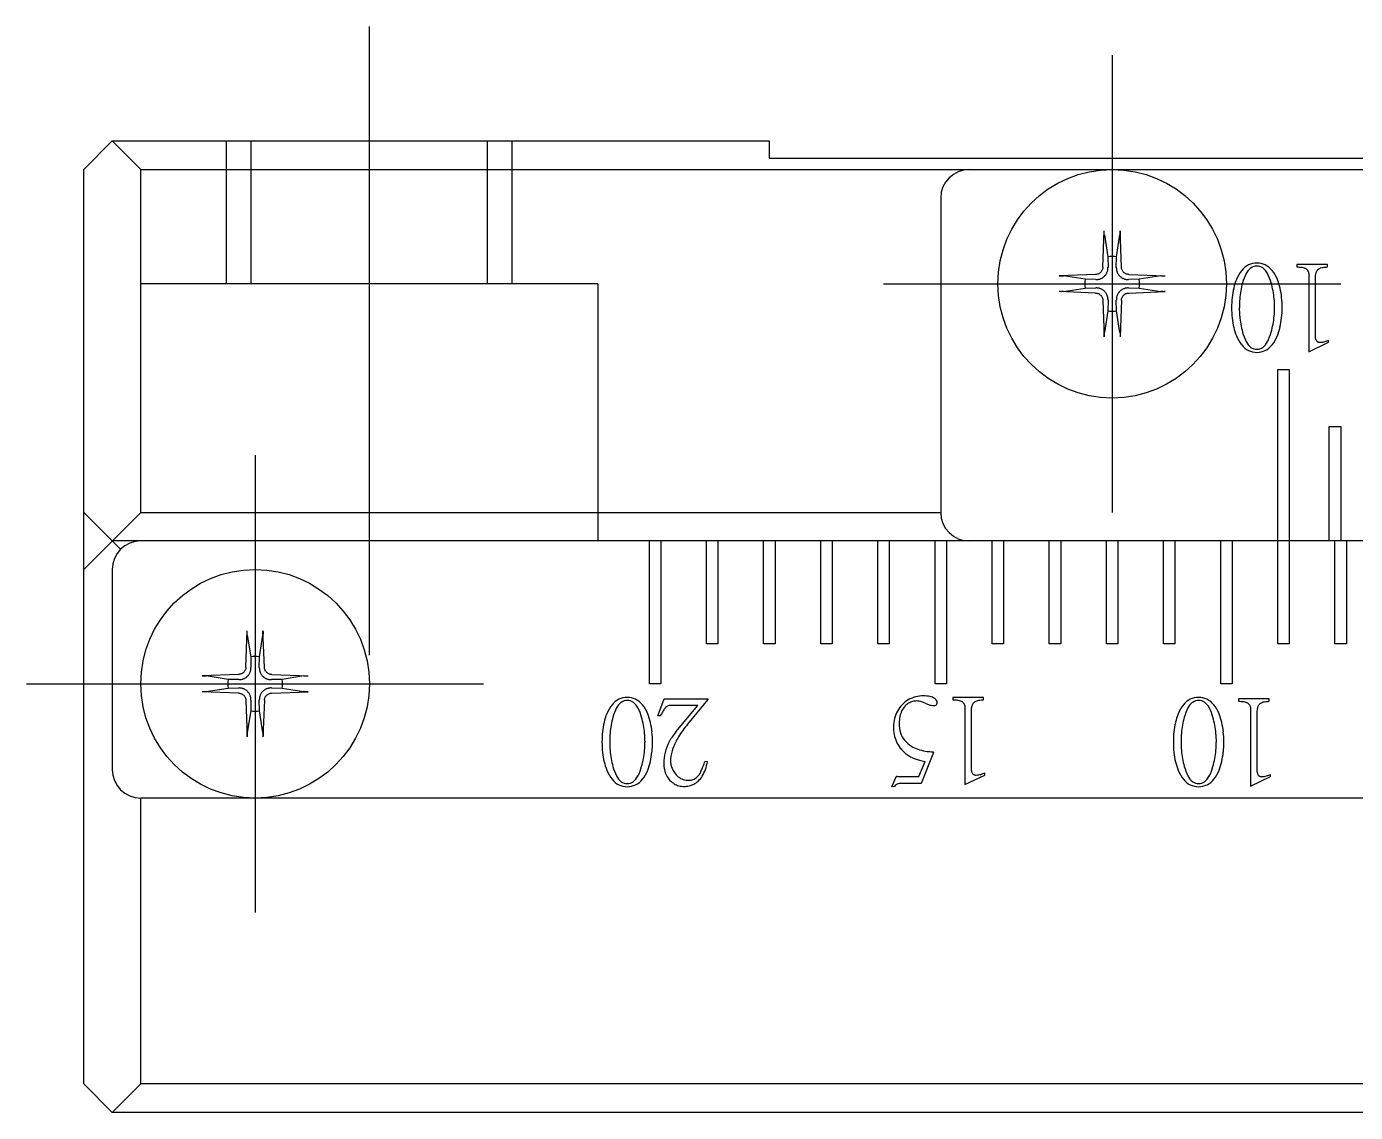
# Model space of a CAD drawing. Extents: x 1 to 275, y 0 to 187.
# Drawn here: x 44.84 to 68.09, y 167.84 to 186.84 of the extents above; entities that cross this region are included whole.
import ezdxf

# ---------------------------------------------------------------- set-up
doc = ezdxf.new("R2010")
doc.units = 0
doc.linetypes.add('CENTER', pattern=[50.8, 31.75, -6.35, 6.35, -6.35])
doc.linetypes.add('DASHED', pattern=[19.05, 12.7, -6.35])
doc.layers.get('0').update_dxf_attribs({"linetype": 'CONTINUOUS'})
doc.layers.add('CENTER', color=1, linetype='CENTER')

msp = doc.modelspace()

# ---------------------------------------------------------------- linework, layer by layer
at = {"color": 7, "linetype": 'CONTINUOUS'}
for p, q in [((45.835, 184.341), (46.335, 184.841)), ((46.335, 184.841), (57.835, 184.841)), ((46.835, 184.341), (46.335, 184.841)), ((57.835, 184.841), (57.835, 184.541)), ((57.835, 184.541), (93.835, 184.541)), ((45.835, 168.341), (45.835, 184.341)), ((46.835, 178.341), (46.835, 184.341)), ((46.835, 184.341), (104.835, 184.341)), ((60.835, 183.841), (60.835, 178.341)), ((63.673, 182.63), (63.697, 183.267)), ((63.697, 183.257), (63.697, 183.267)), ((63.697, 183.246), (63.697, 183.257)), ((63.697, 183.236), (63.697, 183.246)), ((63.697, 183.23), (63.697, 183.236)), ((63.697, 183.226), (63.697, 183.23)), ((63.697, 183.216), (63.697, 183.226)), ((63.697, 183.212), (63.697, 183.216)), ((63.697, 183.208), (63.697, 183.212)), ((63.698, 183.204), (63.697, 183.208)), ((63.698, 183.201), (63.698, 183.204)), ((63.698, 183.198), (63.698, 183.201)), ((63.699, 183.195), (63.698, 183.198)), ((63.699, 183.195), (63.758, 182.814)), ((63.913, 182.814), (63.972, 183.195)), ((63.973, 183.198), (63.972, 183.195)), ((63.973, 183.267), (63.974, 183.257)), ((63.998, 182.63), (63.973, 183.267)), ((63.974, 183.208), (63.973, 183.204)), ((63.973, 183.204), (63.973, 183.201)), ((63.973, 183.201), (63.973, 183.198)), ((63.974, 183.257), (63.974, 183.246)), ((63.974, 183.246), (63.974, 183.236)), ((63.974, 183.236), (63.974, 183.23)), ((63.974, 183.23), (63.974, 183.226)), ((63.974, 183.226), (63.974, 183.216)), ((63.974, 183.216), (63.974, 183.212)), ((63.974, 183.212), (63.974, 183.208)), ((63.758, 182.814), (63.763, 182.628)), ((63.908, 182.628), (63.913, 182.814)), ((63.657, 182.571), (63.65, 182.561)), ((63.662, 182.583), (63.657, 182.571)), ((63.667, 182.594), (63.662, 182.583)), ((63.67, 182.606), (63.667, 182.594)), ((63.672, 182.618), (63.67, 182.606)), ((63.673, 182.63), (63.672, 182.618)), ((63.999, 182.618), (63.998, 182.63)), ((64.001, 182.606), (63.999, 182.618)), ((64.004, 182.594), (64.001, 182.606)), ((64.009, 182.582), (64.004, 182.594)), ((64.014, 182.571), (64.009, 182.582)), ((64.021, 182.561), (64.014, 182.571)), ((67.603, 182.676), (67.067, 182.676)), ((67.067, 182.676), (67.067, 182.635)), ((67.067, 182.635), (67.09, 182.635)), ((67.09, 182.635), (67.112, 182.634)), ((67.112, 182.634), (67.134, 182.632)), ((67.134, 182.632), (67.155, 182.629)), ((67.155, 182.629), (67.175, 182.625)), ((67.175, 182.625), (67.194, 182.619)), ((67.194, 182.619), (67.204, 182.616)), ((67.204, 182.616), (67.213, 182.612)), ((67.213, 182.612), (67.222, 182.608)), ((67.222, 182.608), (67.23, 182.603)), ((67.23, 182.603), (67.237, 182.597)), ((67.237, 182.597), (67.243, 182.591)), ((67.243, 182.591), (67.249, 182.585)), ((67.249, 182.585), (67.254, 182.578)), ((67.254, 182.578), (67.258, 182.571)), ((67.258, 182.571), (67.262, 182.563)), ((67.418, 182.561), (67.424, 182.571)), ((67.424, 182.571), (67.43, 182.58)), ((67.43, 182.58), (67.437, 182.588)), ((67.437, 182.588), (67.445, 182.596)), ((67.445, 182.596), (67.454, 182.603)), ((67.454, 182.603), (67.461, 182.607)), ((67.461, 182.607), (67.468, 182.611)), ((67.468, 182.611), (67.484, 182.617)), ((67.484, 182.617), (67.502, 182.623)), ((67.502, 182.623), (67.522, 182.627)), ((67.522, 182.627), (67.542, 182.63)), ((67.542, 182.63), (67.562, 182.633)), ((67.562, 182.633), (67.583, 182.634)), ((67.583, 182.634), (67.603, 182.635)), ((67.603, 182.635), (67.603, 182.676)), ((63.546, 182.504), (62.909, 182.479)), ((62.909, 182.479), (62.92, 182.48)), ((62.92, 182.48), (62.93, 182.48)), ((62.93, 182.48), (62.941, 182.48)), ((62.941, 182.48), (62.946, 182.48)), ((62.946, 182.48), (62.951, 182.48)), ((62.951, 182.48), (62.96, 182.48)), ((62.96, 182.48), (62.965, 182.48)), ((62.965, 182.48), (62.969, 182.479)), ((62.969, 182.479), (62.972, 182.479)), ((62.972, 182.479), (62.976, 182.479)), ((62.976, 182.479), (62.979, 182.478)), ((62.979, 182.478), (62.981, 182.478)), ((63.363, 182.419), (62.981, 182.478)), ((63.548, 182.414), (63.363, 182.419)), ((63.558, 182.505), (63.546, 182.504)), ((63.57, 182.507), (63.558, 182.505)), ((63.583, 182.51), (63.57, 182.507)), ((63.594, 182.515), (63.583, 182.51)), ((63.606, 182.52), (63.594, 182.515)), ((63.616, 182.527), (63.606, 182.52)), ((63.626, 182.534), (63.616, 182.527)), ((63.635, 182.542), (63.626, 182.534)), ((63.643, 182.551), (63.635, 182.542)), ((63.65, 182.561), (63.643, 182.551)), ((64.028, 182.551), (64.021, 182.561)), ((64.036, 182.542), (64.028, 182.551)), ((64.045, 182.534), (64.036, 182.542)), ((64.055, 182.526), (64.045, 182.534)), ((64.066, 182.52), (64.055, 182.526)), ((64.077, 182.514), (64.066, 182.52)), ((64.089, 182.51), (64.077, 182.514)), ((64.101, 182.507), (64.089, 182.51)), ((64.113, 182.505), (64.101, 182.507)), ((64.125, 182.504), (64.113, 182.505)), ((64.308, 182.419), (64.123, 182.414)), ((64.125, 182.504), (64.761, 182.479)), ((64.689, 182.478), (64.308, 182.419)), ((64.689, 182.478), (64.692, 182.478)), ((64.692, 182.478), (64.695, 182.479)), ((64.695, 182.479), (64.698, 182.479)), ((64.698, 182.479), (64.702, 182.479)), ((64.702, 182.479), (64.706, 182.48)), ((64.706, 182.48), (64.71, 182.48)), ((64.71, 182.48), (64.72, 182.48)), ((64.72, 182.48), (64.725, 182.48)), ((64.725, 182.48), (64.73, 182.48)), ((64.73, 182.48), (64.74, 182.48)), ((64.74, 182.48), (64.751, 182.48)), ((64.751, 182.48), (64.761, 182.479)), ((67.262, 182.563), (67.266, 182.555)), ((67.266, 182.555), (67.269, 182.547)), ((67.269, 182.547), (67.274, 182.53)), ((67.274, 182.53), (67.277, 182.513)), ((67.277, 182.513), (67.279, 182.496)), ((67.279, 182.496), (67.279, 182.478)), ((67.279, 182.478), (67.279, 181.151)), ((67.393, 182.439), (67.394, 182.462)), ((67.393, 181.429), (67.393, 182.439)), ((67.394, 182.462), (67.396, 182.485)), ((67.396, 182.485), (67.399, 182.508)), ((67.399, 182.508), (67.402, 182.519)), ((67.402, 182.519), (67.405, 182.53)), ((67.405, 182.53), (67.408, 182.54)), ((67.408, 182.54), (67.413, 182.551)), ((67.413, 182.551), (67.418, 182.561)), ((62.92, 182.203), (62.909, 182.203)), ((63.546, 182.179), (62.909, 182.203)), ((62.93, 182.203), (62.92, 182.203)), ((62.941, 182.202), (62.93, 182.203)), ((62.946, 182.202), (62.941, 182.202)), ((62.951, 182.203), (62.946, 182.202)), ((62.96, 182.203), (62.951, 182.203)), ((62.965, 182.203), (62.96, 182.203)), ((62.969, 182.203), (62.965, 182.203)), ((62.972, 182.203), (62.969, 182.203)), ((62.976, 182.204), (62.972, 182.203)), ((62.979, 182.204), (62.976, 182.204)), ((62.981, 182.204), (62.979, 182.204)), ((62.981, 182.204), (63.363, 182.264)), ((63.363, 182.264), (63.548, 182.268)), ((63.546, 182.179), (63.558, 182.178)), ((63.558, 182.178), (63.57, 182.176)), ((63.57, 182.176), (63.582, 182.172)), ((63.582, 182.172), (63.594, 182.168)), ((63.594, 182.168), (63.605, 182.163)), ((63.605, 182.163), (63.616, 182.156)), ((63.616, 182.156), (63.626, 182.149)), ((63.626, 182.149), (63.635, 182.14)), ((63.635, 182.14), (63.643, 182.132)), ((63.643, 182.132), (63.65, 182.122)), ((63.65, 182.122), (63.657, 182.111)), ((63.657, 182.111), (63.662, 182.1)), ((64.009, 182.1), (64.014, 182.111)), ((64.014, 182.111), (64.021, 182.122)), ((64.021, 182.122), (64.028, 182.132)), ((64.028, 182.132), (64.036, 182.141)), ((64.036, 182.141), (64.045, 182.149)), ((64.045, 182.149), (64.055, 182.156)), ((64.055, 182.156), (64.065, 182.162)), ((64.065, 182.162), (64.077, 182.168)), ((64.077, 182.168), (64.088, 182.172)), ((64.088, 182.172), (64.1, 182.176)), ((64.1, 182.176), (64.113, 182.178)), ((64.113, 182.178), (64.125, 182.179)), ((64.123, 182.268), (64.308, 182.264)), ((64.125, 182.179), (64.761, 182.203)), ((64.308, 182.264), (64.689, 182.204)), ((64.692, 182.204), (64.689, 182.204)), ((64.695, 182.204), (64.692, 182.204)), ((64.698, 182.203), (64.695, 182.204)), ((64.702, 182.203), (64.698, 182.203)), ((64.706, 182.203), (64.702, 182.203)), ((64.71, 182.203), (64.706, 182.203)), ((64.72, 182.203), (64.71, 182.203)), ((64.725, 182.202), (64.72, 182.203)), ((64.73, 182.202), (64.725, 182.202)), ((64.74, 182.203), (64.73, 182.202)), ((64.751, 182.203), (64.74, 182.203)), ((64.761, 182.203), (64.751, 182.203)), ((63.662, 182.1), (63.667, 182.088)), ((63.667, 182.088), (63.67, 182.076)), ((63.67, 182.076), (63.672, 182.064)), ((63.672, 182.064), (63.673, 182.052)), ((63.673, 182.052), (63.697, 181.415)), ((63.763, 182.054), (63.758, 181.869)), ((63.913, 181.869), (63.908, 182.054)), ((63.998, 182.052), (63.973, 181.415)), ((63.998, 182.052), (63.999, 182.064)), ((63.999, 182.064), (64.001, 182.076)), ((64.001, 182.076), (64.004, 182.088)), ((64.004, 182.088), (64.009, 182.1)), ((63.758, 181.869), (63.699, 181.487)), ((63.972, 181.487), (63.913, 181.869)), ((63.697, 181.475), (63.698, 181.478)), ((63.697, 181.471), (63.697, 181.475)), ((63.697, 181.466), (63.697, 181.471)), ((63.697, 181.457), (63.697, 181.466)), ((63.697, 181.452), (63.697, 181.457)), ((63.697, 181.447), (63.697, 181.452)), ((63.697, 181.436), (63.697, 181.447)), ((63.697, 181.426), (63.697, 181.436)), ((63.697, 181.415), (63.697, 181.426)), ((63.698, 181.485), (63.699, 181.487)), ((63.698, 181.482), (63.698, 181.485)), ((63.698, 181.478), (63.698, 181.482)), ((63.972, 181.487), (63.973, 181.485)), ((63.973, 181.485), (63.973, 181.482)), ((63.973, 181.482), (63.973, 181.478)), ((63.973, 181.478), (63.974, 181.475)), ((63.974, 181.426), (63.973, 181.415)), ((63.974, 181.475), (63.974, 181.471)), ((63.974, 181.471), (63.974, 181.466)), ((63.974, 181.466), (63.974, 181.457)), ((63.974, 181.457), (63.974, 181.452)), ((63.974, 181.452), (63.974, 181.447)), ((63.974, 181.447), (63.974, 181.436)), ((63.974, 181.436), (63.974, 181.426)), ((67.393, 181.418), (67.393, 181.429)), ((67.394, 181.408), (67.393, 181.418)), ((67.395, 181.398), (67.394, 181.408)), ((67.279, 181.151), (67.623, 181.317)), ((67.396, 181.387), (67.395, 181.398)), ((67.399, 181.377), (67.396, 181.387)), ((67.401, 181.367), (67.399, 181.377)), ((67.405, 181.358), (67.401, 181.367)), ((67.409, 181.349), (67.405, 181.358)), ((67.415, 181.34), (67.409, 181.349)), ((67.418, 181.336), (67.415, 181.34)), ((67.422, 181.333), (67.418, 181.336)), ((67.425, 181.329), (67.422, 181.333)), ((67.429, 181.326), (67.425, 181.329)), ((67.433, 181.323), (67.429, 181.326)), ((67.438, 181.321), (67.433, 181.323)), ((67.442, 181.319), (67.438, 181.321)), ((67.447, 181.317), (67.442, 181.319)), ((67.452, 181.316), (67.447, 181.317)), ((67.457, 181.314), (67.452, 181.316)), ((67.467, 181.313), (67.457, 181.314)), ((67.477, 181.312), (67.467, 181.313)), ((67.496, 181.313), (67.477, 181.312)), ((67.515, 181.316), (67.496, 181.313)), ((67.534, 181.32), (67.515, 181.316)), ((67.552, 181.325), (67.534, 181.32)), ((67.588, 181.336), (67.552, 181.325)), ((67.623, 181.349), (67.588, 181.336)), ((67.623, 181.317), (67.623, 181.349)), ((66.735, 180.841), (66.935, 180.841)), ((66.735, 176.041), (66.735, 180.841)), ((66.935, 180.841), (66.935, 176.041)), ((67.635, 177.841), (67.635, 179.841)), ((67.635, 179.841), (67.835, 179.841)), ((67.835, 179.841), (67.835, 177.841)), ((46.482, 177.695), (45.835, 178.341)), ((45.835, 177.341), (46.835, 178.341)), ((46.835, 178.341), (60.835, 178.341)), ((105.335, 177.841), (46.335, 177.841)), ((104.835, 177.841), (46.835, 177.841)), ((55.735, 175.341), (55.735, 177.841)), ((55.935, 177.841), (55.935, 175.341)), ((56.735, 176.041), (56.735, 177.841)), ((56.935, 177.841), (56.935, 176.041)), ((57.735, 176.041), (57.735, 177.841)), ((57.935, 177.841), (57.935, 176.041)), ((58.735, 176.041), (58.735, 177.841)), ((58.935, 177.841), (58.935, 176.041)), ((59.735, 176.041), (59.735, 177.841)), ((59.935, 177.841), (59.935, 176.041)), ((60.735, 175.341), (60.735, 177.841)), ((60.935, 177.841), (60.935, 175.341)), ((61.735, 176.041), (61.735, 177.841)), ((61.935, 177.841), (61.935, 176.041)), ((62.735, 176.041), (62.735, 177.841)), ((62.935, 177.841), (62.935, 176.041)), ((63.735, 176.041), (63.735, 177.841)), ((63.935, 177.841), (63.935, 176.041)), ((64.735, 176.041), (64.735, 177.841)), ((64.935, 177.841), (64.935, 176.041)), ((65.735, 175.341), (65.735, 177.841)), ((65.935, 177.841), (65.935, 175.341)), ((67.735, 176.041), (67.735, 177.841)), ((67.935, 177.841), (67.935, 176.041)), ((46.335, 177.341), (46.335, 173.841)), ((48.673, 175.63), (48.697, 176.267)), ((48.697, 176.257), (48.697, 176.267)), ((48.697, 176.246), (48.697, 176.257)), ((48.697, 176.236), (48.697, 176.246)), ((48.697, 176.23), (48.697, 176.236)), ((48.697, 176.226), (48.697, 176.23)), ((48.697, 176.216), (48.697, 176.226)), ((48.697, 176.212), (48.697, 176.216)), ((48.697, 176.208), (48.697, 176.212)), ((48.698, 176.204), (48.697, 176.208)), ((48.698, 176.201), (48.698, 176.204)), ((48.698, 176.198), (48.698, 176.201)), ((48.699, 176.195), (48.698, 176.198)), ((48.699, 176.195), (48.758, 175.814)), ((48.913, 175.814), (48.972, 176.195)), ((48.973, 176.198), (48.972, 176.195)), ((48.973, 176.267), (48.974, 176.257)), ((48.998, 175.63), (48.973, 176.267)), ((48.974, 176.208), (48.973, 176.204)), ((48.973, 176.204), (48.973, 176.201)), ((48.973, 176.201), (48.973, 176.198)), ((48.974, 176.257), (48.974, 176.246)), ((48.974, 176.246), (48.974, 176.236)), ((48.974, 176.236), (48.974, 176.23)), ((48.974, 176.23), (48.974, 176.226)), ((48.974, 176.226), (48.974, 176.216)), ((48.974, 176.216), (48.974, 176.212)), ((48.974, 176.212), (48.974, 176.208)), ((56.935, 176.041), (56.735, 176.041)), ((57.935, 176.041), (57.735, 176.041)), ((58.935, 176.041), (58.735, 176.041)), ((59.935, 176.041), (59.735, 176.041)), ((61.935, 176.041), (61.735, 176.041)), ((62.935, 176.041), (62.735, 176.041)), ((63.935, 176.041), (63.735, 176.041)), ((64.935, 176.041), (64.735, 176.041)), ((66.935, 176.041), (66.735, 176.041)), ((67.935, 176.041), (67.735, 176.041)), ((48.667, 175.594), (48.662, 175.583)), ((48.67, 175.606), (48.667, 175.594)), ((48.672, 175.618), (48.67, 175.606)), ((48.673, 175.63), (48.672, 175.618)), ((48.758, 175.814), (48.763, 175.628)), ((48.908, 175.628), (48.913, 175.814)), ((48.999, 175.618), (48.998, 175.63)), ((49.001, 175.606), (48.999, 175.618)), ((49.004, 175.594), (49.001, 175.606)), ((49.009, 175.582), (49.004, 175.594)), ((48.546, 175.504), (47.909, 175.479)), ((47.909, 175.479), (47.92, 175.48)), ((47.92, 175.48), (47.93, 175.48)), ((47.93, 175.48), (47.941, 175.48)), ((47.941, 175.48), (47.946, 175.48)), ((47.946, 175.48), (47.951, 175.48)), ((47.951, 175.48), (47.96, 175.48)), ((47.96, 175.48), (47.965, 175.48)), ((47.965, 175.48), (47.969, 175.479)), ((47.969, 175.479), (47.972, 175.479)), ((47.972, 175.479), (47.976, 175.479)), ((47.976, 175.479), (47.979, 175.478)), ((47.979, 175.478), (47.981, 175.478)), ((48.363, 175.419), (47.981, 175.478)), ((48.548, 175.414), (48.363, 175.419)), ((48.558, 175.505), (48.546, 175.504)), ((48.57, 175.507), (48.558, 175.505)), ((48.583, 175.51), (48.57, 175.507)), ((48.594, 175.515), (48.583, 175.51)), ((48.606, 175.52), (48.594, 175.515)), ((48.616, 175.527), (48.606, 175.52)), ((48.626, 175.534), (48.616, 175.527)), ((48.635, 175.542), (48.626, 175.534)), ((48.643, 175.551), (48.635, 175.542)), ((48.65, 175.561), (48.643, 175.551)), ((48.657, 175.571), (48.65, 175.561)), ((48.662, 175.583), (48.657, 175.571)), ((49.014, 175.571), (49.009, 175.582)), ((49.021, 175.561), (49.014, 175.571)), ((49.028, 175.551), (49.021, 175.561)), ((49.036, 175.542), (49.028, 175.551)), ((49.045, 175.534), (49.036, 175.542)), ((49.055, 175.526), (49.045, 175.534)), ((49.066, 175.52), (49.055, 175.526)), ((49.077, 175.514), (49.066, 175.52)), ((49.089, 175.51), (49.077, 175.514)), ((49.101, 175.507), (49.089, 175.51)), ((49.113, 175.505), (49.101, 175.507)), ((49.125, 175.504), (49.113, 175.505)), ((49.308, 175.419), (49.123, 175.414)), ((49.125, 175.504), (49.761, 175.479)), ((49.689, 175.478), (49.308, 175.419)), ((49.689, 175.478), (49.692, 175.478)), ((49.692, 175.478), (49.695, 175.479)), ((49.695, 175.479), (49.698, 175.479)), ((49.698, 175.479), (49.702, 175.479)), ((49.702, 175.479), (49.706, 175.48)), ((49.706, 175.48), (49.71, 175.48)), ((49.71, 175.48), (49.72, 175.48)), ((49.72, 175.48), (49.725, 175.48)), ((49.725, 175.48), (49.73, 175.48)), ((49.73, 175.48), (49.74, 175.48)), ((49.74, 175.48), (49.751, 175.48)), ((49.751, 175.48), (49.761, 175.479)), ((47.92, 175.203), (47.909, 175.203)), ((48.546, 175.179), (47.909, 175.203)), ((47.93, 175.203), (47.92, 175.203)), ((47.941, 175.202), (47.93, 175.203)), ((47.946, 175.202), (47.941, 175.202)), ((47.951, 175.203), (47.946, 175.202)), ((47.96, 175.203), (47.951, 175.203)), ((47.965, 175.203), (47.96, 175.203)), ((47.969, 175.203), (47.965, 175.203)), ((47.972, 175.203), (47.969, 175.203)), ((47.976, 175.204), (47.972, 175.203)), ((47.979, 175.204), (47.976, 175.204)), ((47.981, 175.204), (47.979, 175.204)), ((47.981, 175.204), (48.363, 175.264)), ((48.363, 175.264), (48.548, 175.268)), ((48.546, 175.179), (48.558, 175.178)), ((48.558, 175.178), (48.57, 175.176)), ((48.57, 175.176), (48.582, 175.172)), ((48.582, 175.172), (48.594, 175.168)), ((48.594, 175.168), (48.605, 175.163)), ((48.605, 175.163), (48.616, 175.156)), ((48.616, 175.156), (48.626, 175.149)), ((48.626, 175.149), (48.635, 175.14)), ((48.635, 175.14), (48.643, 175.132)), ((48.643, 175.132), (48.65, 175.122)), ((49.021, 175.122), (49.028, 175.132)), ((49.028, 175.132), (49.036, 175.141)), ((49.036, 175.141), (49.045, 175.149)), ((49.045, 175.149), (49.055, 175.156)), ((49.055, 175.156), (49.065, 175.162)), ((49.065, 175.162), (49.077, 175.168)), ((49.077, 175.168), (49.088, 175.172)), ((49.088, 175.172), (49.1, 175.176)), ((49.1, 175.176), (49.113, 175.178)), ((49.113, 175.178), (49.125, 175.179)), ((49.123, 175.268), (49.308, 175.264)), ((49.125, 175.179), (49.761, 175.203)), ((49.308, 175.264), (49.689, 175.204)), ((49.692, 175.204), (49.689, 175.204)), ((49.695, 175.204), (49.692, 175.204)), ((49.698, 175.203), (49.695, 175.204)), ((49.702, 175.203), (49.698, 175.203)), ((49.706, 175.203), (49.702, 175.203)), ((49.71, 175.203), (49.706, 175.203)), ((49.72, 175.203), (49.71, 175.203)), ((49.725, 175.202), (49.72, 175.203)), ((49.73, 175.202), (49.725, 175.202)), ((49.74, 175.203), (49.73, 175.202)), ((49.751, 175.203), (49.74, 175.203)), ((49.761, 175.203), (49.751, 175.203)), ((55.935, 175.341), (55.735, 175.341)), ((60.935, 175.341), (60.735, 175.341)), ((65.935, 175.341), (65.735, 175.341)), ((48.65, 175.122), (48.657, 175.111)), ((48.657, 175.111), (48.662, 175.1)), ((48.662, 175.1), (48.667, 175.088)), ((48.667, 175.088), (48.67, 175.076)), ((48.67, 175.076), (48.672, 175.064)), ((48.672, 175.064), (48.673, 175.052)), ((48.673, 175.052), (48.697, 174.415)), ((48.763, 175.054), (48.758, 174.869)), ((48.913, 174.869), (48.908, 175.054)), ((48.998, 175.052), (48.973, 174.415)), ((48.998, 175.052), (48.999, 175.064)), ((48.999, 175.064), (49.001, 175.076)), ((49.001, 175.076), (49.004, 175.088)), ((49.004, 175.088), (49.009, 175.1)), ((49.009, 175.1), (49.014, 175.111)), ((49.014, 175.111), (49.021, 175.122)), ((55.886, 174.778), (55.992, 175.076)), ((55.992, 175.076), (56.759, 175.076)), ((56.581, 174.964), (56.125, 174.964)), ((56.2, 174.499), (56.581, 174.964)), ((56.759, 175.066), (56.404, 174.634)), ((56.759, 175.076), (56.759, 175.066)), ((61.583, 175.102), (61.047, 175.102)), ((61.047, 175.102), (61.047, 175.062)), ((61.047, 175.062), (61.07, 175.061)), ((61.07, 175.061), (61.092, 175.06)), ((61.092, 175.06), (61.114, 175.058)), ((61.114, 175.058), (61.135, 175.055)), ((61.135, 175.055), (61.155, 175.051)), ((61.155, 175.051), (61.175, 175.046)), ((61.175, 175.046), (61.184, 175.043)), ((61.184, 175.043), (61.193, 175.039)), ((61.193, 175.039), (61.202, 175.034)), ((61.202, 175.034), (61.21, 175.029)), ((61.21, 175.029), (61.217, 175.024)), ((61.217, 175.024), (61.223, 175.018)), ((61.223, 175.018), (61.229, 175.011)), ((61.229, 175.011), (61.234, 175.004)), ((61.234, 175.004), (61.239, 174.997)), ((61.239, 174.997), (61.243, 174.99)), ((61.243, 174.99), (61.246, 174.982)), ((61.246, 174.982), (61.249, 174.974)), ((61.249, 174.974), (61.254, 174.957)), ((61.254, 174.957), (61.257, 174.94)), ((61.257, 174.94), (61.259, 174.922)), ((61.259, 174.922), (61.259, 174.905)), ((61.259, 174.905), (61.259, 173.578)), ((61.374, 174.889), (61.376, 174.912)), ((61.376, 174.912), (61.38, 174.934)), ((61.38, 174.934), (61.382, 174.945)), ((61.382, 174.945), (61.385, 174.956)), ((61.385, 174.956), (61.389, 174.967)), ((61.389, 174.967), (61.393, 174.977)), ((61.393, 174.977), (61.398, 174.987)), ((61.398, 174.987), (61.404, 174.997)), ((61.404, 174.997), (61.41, 175.006)), ((61.41, 175.006), (61.418, 175.015)), ((61.418, 175.015), (61.426, 175.022)), ((61.426, 175.022), (61.435, 175.029)), ((61.435, 175.029), (61.441, 175.033)), ((61.441, 175.033), (61.449, 175.037)), ((61.449, 175.037), (61.465, 175.044)), ((61.465, 175.044), (61.483, 175.049)), ((61.483, 175.049), (61.502, 175.053)), ((61.502, 175.053), (61.522, 175.057)), ((61.522, 175.057), (61.543, 175.059)), ((61.543, 175.059), (61.563, 175.061)), ((61.563, 175.061), (61.583, 175.062)), ((61.583, 175.062), (61.583, 175.102)), ((66.583, 175.076), (66.047, 175.076)), ((66.047, 175.076), (66.047, 175.035)), ((66.047, 175.035), (66.07, 175.035)), ((66.07, 175.035), (66.092, 175.034)), ((66.092, 175.034), (66.114, 175.032)), ((66.114, 175.032), (66.135, 175.029)), ((66.135, 175.029), (66.155, 175.025)), ((66.155, 175.025), (66.175, 175.019)), ((66.175, 175.019), (66.184, 175.016)), ((66.184, 175.016), (66.193, 175.012)), ((66.193, 175.012), (66.202, 175.008)), ((66.202, 175.008), (66.21, 175.003)), ((66.21, 175.003), (66.217, 174.997)), ((66.217, 174.997), (66.223, 174.991)), ((66.223, 174.991), (66.229, 174.985)), ((66.229, 174.985), (66.234, 174.978)), ((66.234, 174.978), (66.239, 174.971)), ((66.239, 174.971), (66.243, 174.963)), ((66.243, 174.963), (66.246, 174.955)), ((66.246, 174.955), (66.249, 174.947)), ((66.249, 174.947), (66.254, 174.93)), ((66.254, 174.93), (66.257, 174.913)), ((66.257, 174.913), (66.259, 174.896)), ((66.259, 174.896), (66.259, 174.878)), ((66.376, 174.885), (66.38, 174.908)), ((66.38, 174.908), (66.382, 174.919)), ((66.382, 174.919), (66.385, 174.93)), ((66.385, 174.93), (66.389, 174.94)), ((66.389, 174.94), (66.393, 174.951)), ((66.393, 174.951), (66.398, 174.961)), ((66.398, 174.961), (66.404, 174.971)), ((66.404, 174.971), (66.41, 174.98)), ((66.41, 174.98), (66.418, 174.988)), ((66.418, 174.988), (66.426, 174.996)), ((66.426, 174.996), (66.435, 175.003)), ((66.435, 175.003), (66.441, 175.007)), ((66.441, 175.007), (66.449, 175.011)), ((66.449, 175.011), (66.465, 175.017)), ((66.465, 175.017), (66.483, 175.023)), ((66.483, 175.023), (66.502, 175.027)), ((66.502, 175.027), (66.522, 175.03)), ((66.522, 175.03), (66.543, 175.033)), ((66.543, 175.033), (66.563, 175.034)), ((66.563, 175.034), (66.583, 175.035)), ((66.583, 175.035), (66.583, 175.076)), ((48.758, 174.869), (48.699, 174.487)), ((48.972, 174.487), (48.913, 174.869)), ((55.927, 174.778), (55.886, 174.778)), ((61.373, 174.866), (61.374, 174.889)), ((61.373, 173.855), (61.373, 174.866)), ((66.259, 174.878), (66.259, 173.551)), ((66.373, 174.839), (66.374, 174.862)), ((66.373, 173.829), (66.373, 174.839)), ((66.374, 174.862), (66.376, 174.885)), ((48.697, 174.475), (48.698, 174.478)), ((48.697, 174.471), (48.697, 174.475)), ((48.697, 174.466), (48.697, 174.471)), ((48.697, 174.457), (48.697, 174.466)), ((48.697, 174.452), (48.697, 174.457)), ((48.697, 174.447), (48.697, 174.452)), ((48.697, 174.436), (48.697, 174.447)), ((48.697, 174.426), (48.697, 174.436)), ((48.698, 174.485), (48.699, 174.487)), ((48.698, 174.482), (48.698, 174.485)), ((48.698, 174.478), (48.698, 174.482)), ((48.972, 174.487), (48.973, 174.485)), ((48.973, 174.485), (48.973, 174.482)), ((48.973, 174.482), (48.973, 174.478)), ((48.973, 174.478), (48.974, 174.475)), ((48.974, 174.475), (48.974, 174.471)), ((48.974, 174.471), (48.974, 174.466)), ((48.974, 174.466), (48.974, 174.457)), ((48.974, 174.457), (48.974, 174.452)), ((48.974, 174.452), (48.974, 174.447)), ((48.974, 174.447), (48.974, 174.436)), ((48.974, 174.436), (48.974, 174.426)), ((48.697, 174.415), (48.697, 174.426)), ((48.974, 174.426), (48.973, 174.415)), ((56.712, 173.99), (56.753, 173.984)), ((60.45, 173.719), (60.56, 173.979)), ((60.709, 174.138), (60.495, 173.598)), ((56.622, 173.774), (56.643, 173.816)), ((61.259, 173.578), (61.604, 173.743)), ((61.374, 173.845), (61.373, 173.855)), ((61.374, 173.834), (61.374, 173.845)), ((61.375, 173.824), (61.374, 173.834)), ((61.377, 173.814), (61.375, 173.824)), ((61.379, 173.804), (61.377, 173.814)), ((61.382, 173.794), (61.379, 173.804)), ((61.385, 173.784), (61.382, 173.794)), ((61.39, 173.775), (61.385, 173.784)), ((61.395, 173.767), (61.39, 173.775)), ((61.398, 173.763), (61.395, 173.767)), ((61.402, 173.759), (61.398, 173.763)), ((61.405, 173.756), (61.402, 173.759)), ((61.409, 173.753), (61.405, 173.756)), ((61.414, 173.75), (61.409, 173.753)), ((61.418, 173.747), (61.414, 173.75)), ((61.422, 173.745), (61.418, 173.747)), ((61.427, 173.744), (61.422, 173.745)), ((61.432, 173.742), (61.427, 173.744)), ((61.437, 173.741), (61.432, 173.742)), ((61.447, 173.739), (61.437, 173.741)), ((61.457, 173.739), (61.447, 173.739)), ((61.476, 173.74), (61.457, 173.739)), ((61.495, 173.743), (61.476, 173.74)), ((61.514, 173.747), (61.495, 173.743)), ((61.532, 173.751), (61.514, 173.747)), ((61.568, 173.763), (61.532, 173.751)), ((61.604, 173.776), (61.568, 173.763)), ((61.604, 173.743), (61.604, 173.776)), ((66.374, 173.818), (66.373, 173.829)), ((66.374, 173.808), (66.374, 173.818)), ((66.375, 173.798), (66.374, 173.808)), ((66.377, 173.787), (66.375, 173.798)), ((66.379, 173.777), (66.377, 173.787)), ((66.382, 173.767), (66.379, 173.777)), ((66.385, 173.758), (66.382, 173.767)), ((66.39, 173.749), (66.385, 173.758)), ((66.395, 173.74), (66.39, 173.749)), ((66.398, 173.736), (66.395, 173.74)), ((66.402, 173.733), (66.398, 173.736)), ((66.405, 173.729), (66.402, 173.733)), ((66.568, 173.736), (66.532, 173.725)), ((66.604, 173.749), (66.568, 173.736)), ((66.604, 173.717), (66.604, 173.749)), ((59.979, 173.541), (60.047, 173.704)), ((60.024, 173.545), (59.979, 173.541)), ((60.079, 173.719), (60.45, 173.719)), ((60.495, 173.598), (60.122, 173.598)), ((66.259, 173.551), (66.604, 173.717)), ((66.409, 173.726), (66.405, 173.729)), ((66.414, 173.723), (66.409, 173.726)), ((66.418, 173.721), (66.414, 173.723)), ((66.422, 173.719), (66.418, 173.721)), ((66.427, 173.717), (66.422, 173.719)), ((66.432, 173.716), (66.427, 173.717)), ((66.437, 173.714), (66.432, 173.716)), ((66.447, 173.713), (66.437, 173.714)), ((66.457, 173.712), (66.447, 173.713)), ((66.476, 173.713), (66.457, 173.712)), ((66.495, 173.716), (66.476, 173.713)), ((66.514, 173.72), (66.495, 173.716)), ((66.532, 173.725), (66.514, 173.72)), ((46.835, 168.341), (46.835, 173.341)), ((104.835, 173.341), (46.835, 173.341)), ((46.335, 167.841), (45.835, 168.341)), ((46.335, 167.841), (46.835, 168.341)), ((104.835, 168.341), (46.835, 168.341)), ((105.335, 167.841), (46.335, 167.841))]:
    msp.add_line(p, q, dxfattribs=at)
at = {"color": 3, "linetype": 'DASHED'}
for p, q in [((48.335, 182.341), (48.335, 184.841)), ((48.768, 182.341), (48.768, 184.841)), ((52.902, 182.341), (52.902, 184.841)), ((53.335, 182.341), (53.335, 184.841)), ((54.835, 182.341), (46.835, 182.341)), ((54.835, 182.341), (54.835, 177.841))]:
    msp.add_line(p, q, dxfattribs=at)
at = {"color": 7, "linetype": 'CONTINUOUS'}
for centre in [(63.835, 182.341), (48.835, 175.341)]:
    msp.add_circle(centre, 2, dxfattribs=at)
for centre, radius, start, end in [((61.335, 183.841), 0.5, 90, 180), ((63.835, 182.341), 0.479, 80.6957, 99.3043), ((63.547, 182.623), 0.216, 345.0596, 350.4557), ((63.54, 182.624), 0.222, 350.4292, 355.7575), ((63.55, 182.624), 0.212, 355.7311, 1.3135), ((64.121, 182.624), 0.213, 178.6874, 184.268), ((64.131, 182.624), 0.222, 184.2424, 189.5709), ((64.124, 182.623), 0.216, 189.5456, 194.9391), ((66.582, 182.19), 0.615, 141.322, 158.56), ((66.379, 182.351), 0.356, 116.2729, 141.1261), ((66.438, 182.384), 0.291, 126.7157, 152.2786), ((66.364, 182.368), 0.334, 89.2919, 115.2597), ((66.367, 182.471), 0.178, 89.5975, 125.2384), ((66.372, 182.367), 0.336, 64.7936, 90.6548), ((66.369, 182.473), 0.177, 54.7577, 90.348), ((66.296, 182.382), 0.293, 28.0577, 53.3426), ((66.357, 182.351), 0.356, 38.8739, 63.7271), ((66.153, 182.189), 0.617, 21.4624, 38.6555), ((63.835, 182.341), 0.479, 170.6957, 189.3043), ((63.553, 182.627), 0.213, 268.6874, 274.268), ((63.552, 182.636), 0.222, 274.2424, 279.5709), ((63.554, 182.63), 0.216, 279.5456, 284.9391), ((63.556, 182.62), 0.206, 284.9953, 290.6145), ((63.553, 182.628), 0.214, 290.572, 296.2994), ((63.559, 182.616), 0.201, 296.2694, 302.6116), ((63.554, 182.623), 0.209, 302.6454, 308.7756), ((63.559, 182.618), 0.202, 308.7204, 314.9342), ((63.559, 182.618), 0.202, 315.0678, 321.2775), ((63.553, 182.622), 0.209, 321.2249, 327.3542), ((63.561, 182.617), 0.201, 327.3884, 333.7306), ((63.548, 182.623), 0.214, 333.7006, 339.428), ((63.557, 182.621), 0.206, 339.386, 345.0043), ((64.114, 182.621), 0.206, 194.9953, 200.6145), ((64.122, 182.623), 0.214, 200.572, 206.2994), ((64.11, 182.617), 0.201, 206.2694, 212.6116), ((64.118, 182.622), 0.209, 212.6454, 218.7756), ((64.112, 182.617), 0.202, 218.7204, 224.9342), ((64.112, 182.618), 0.202, 225.0678, 231.2775), ((64.116, 182.623), 0.209, 231.2249, 237.3542), ((64.112, 182.616), 0.201, 237.3884, 243.7306), ((64.118, 182.628), 0.214, 243.7006, 249.428), ((64.115, 182.62), 0.206, 249.386, 255.0043), ((64.117, 182.63), 0.216, 255.0596, 260.4557), ((64.118, 182.636), 0.222, 260.4292, 265.7575), ((64.118, 182.627), 0.212, 265.7311, 271.3135), ((63.835, 182.341), 0.479, 350.6957, 9.3043), ((67.002, 182.023), 1.067, 158.4257, 166.7665), ((67.467, 181.971), 1.404, 164.0998, 169.8418), ((66.817, 182.178), 0.722, 151.8651, 165.7722), ((65.928, 182.178), 0.713, 14.5816, 28.6061), ((65.279, 181.967), 1.395, 10.4551, 16.2875), ((65.709, 182.016), 1.093, 13.2098, 21.3991), ((63.553, 182.056), 0.212, 85.7311, 91.3135), ((63.552, 182.046), 0.222, 80.4292, 85.7575), ((63.554, 182.053), 0.216, 75.0596, 80.4557), ((63.556, 182.062), 0.206, 69.386, 75.0043), ((63.553, 182.054), 0.214, 63.7006, 69.428), ((63.559, 182.066), 0.201, 57.3884, 63.7306), ((63.554, 182.059), 0.209, 51.2249, 57.3542), ((63.559, 182.065), 0.202, 45.0678, 51.2775), ((63.559, 182.065), 0.202, 38.7204, 44.9342), ((63.553, 182.06), 0.209, 32.6454, 38.7756), ((63.561, 182.065), 0.201, 26.2694, 32.6116), ((63.548, 182.059), 0.214, 20.572, 26.2994), ((63.557, 182.062), 0.206, 14.9953, 20.6145), ((63.547, 182.059), 0.216, 9.5456, 14.9391), ((64.124, 182.059), 0.216, 165.0596, 170.4557), ((64.114, 182.062), 0.206, 159.386, 165.0043), ((64.122, 182.059), 0.214, 153.7006, 159.428), ((64.11, 182.065), 0.201, 147.3884, 153.7306), ((64.118, 182.06), 0.209, 141.2249, 147.3542), ((64.112, 182.065), 0.202, 135.0678, 141.2775), ((64.112, 182.065), 0.202, 128.7204, 134.9342), ((64.116, 182.059), 0.209, 122.6454, 128.7756), ((64.112, 182.066), 0.201, 116.2694, 122.6116), ((64.118, 182.054), 0.214, 110.572, 116.2994), ((64.115, 182.062), 0.206, 104.9953, 110.6145), ((64.117, 182.053), 0.216, 99.5456, 104.9391), ((64.118, 182.046), 0.222, 94.2424, 99.5709), ((64.118, 182.056), 0.213, 88.6874, 94.268), ((67.25, 181.964), 1.322, 166.768, 174.0003), ((67.626, 181.943), 1.564, 169.8375, 175.1847), ((65.138, 181.941), 1.539, 4.9857, 10.449), ((65.475, 181.961), 1.334, 6.0315, 13.2001), ((63.54, 182.058), 0.222, 4.2424, 9.5709), ((63.55, 182.059), 0.213, 358.6874, 4.268), ((64.121, 182.059), 0.212, 175.7311, 181.3135), ((64.131, 182.058), 0.222, 170.4292, 175.7575), ((67.615, 181.926), 1.69, 173.9893, 180.1283), ((67.6, 181.918), 1.674, 179.8807, 186.0387), ((67.852, 181.924), 1.791, 175.1774, 180.0578), ((67.725, 181.921), 1.665, 179.9697, 185.0017), ((64.94, 181.924), 1.738, 359.9442, 4.9832), ((65.085, 181.921), 1.593, 354.795, 0.0242), ((65.132, 181.925), 1.678, 359.881, 6.0309), ((65.165, 181.919), 1.646, 353.9099, 0.1105), ((63.835, 182.341), 0.479, 260.6957, 279.3043), ((67.247, 181.881), 1.32, 186.0471, 193.2628), ((67.627, 181.913), 1.566, 185.0093, 190.2518), ((65.148, 181.916), 1.529, 349.4141, 354.7865), ((65.47, 181.886), 1.338, 346.7882, 353.9019), ((67.007, 181.825), 1.073, 193.2882, 201.5696), ((66.593, 181.659), 0.627, 201.378, 218.3895), ((67.571, 181.903), 1.51, 190.2609, 195.6321), ((66.867, 181.687), 0.774, 194.2709, 207.586), ((65.845, 181.699), 0.8, 332.3497, 345.2539), ((65.17, 181.912), 1.507, 343.9788, 349.4048), ((66.13, 181.667), 0.642, 321.8067, 338.4258), ((65.678, 181.838), 1.125, 338.7761, 346.7628), ((66.38, 181.493), 0.356, 218.658, 243.5476), ((66.452, 181.468), 0.305, 207.3429, 232.1158), ((66.367, 181.367), 0.173, 233.6842, 270.279), ((66.369, 181.365), 0.171, 269.8353, 306.5002), ((66.28, 181.471), 0.308, 308.0346, 332.5067), ((66.354, 181.495), 0.359, 296.5466, 321.2478), ((66.364, 181.475), 0.334, 244.6264, 270.6532), ((66.372, 181.473), 0.332, 269.2937, 295.4267), ((61.335, 178.341), 0.5, 180, 270), ((46.835, 177.341), 0.5, 90, 180), ((48.835, 175.341), 0.479, 80.6957, 99.3043), ((48.54, 175.624), 0.222, 350.4292, 355.7575), ((48.55, 175.624), 0.212, 355.7311, 1.3135), ((49.121, 175.624), 0.213, 178.6874, 184.268), ((49.131, 175.624), 0.222, 184.2424, 189.5709), ((48.835, 175.341), 0.479, 170.6957, 189.3043), ((48.553, 175.627), 0.213, 268.6874, 274.268), ((48.552, 175.636), 0.222, 274.2424, 279.5709), ((48.554, 175.63), 0.216, 279.5456, 284.9391), ((48.556, 175.62), 0.206, 284.9953, 290.6145), ((48.553, 175.628), 0.214, 290.572, 296.2994), ((48.559, 175.616), 0.201, 296.2694, 302.6116), ((48.554, 175.623), 0.209, 302.6454, 308.7756), ((48.559, 175.618), 0.202, 308.7204, 314.9342), ((48.559, 175.618), 0.202, 315.0678, 321.2775), ((48.553, 175.622), 0.209, 321.2249, 327.3542), ((48.561, 175.617), 0.201, 327.3884, 333.7306), ((48.548, 175.623), 0.214, 333.7006, 339.428), ((48.557, 175.621), 0.206, 339.386, 345.0043), ((48.547, 175.623), 0.216, 345.0596, 350.4557), ((49.124, 175.623), 0.216, 189.5456, 194.9391), ((49.114, 175.621), 0.206, 194.9953, 200.6145), ((49.122, 175.623), 0.214, 200.572, 206.2994), ((49.11, 175.617), 0.201, 206.2694, 212.6116), ((49.118, 175.622), 0.209, 212.6454, 218.7756), ((49.112, 175.617), 0.202, 218.7204, 224.9342), ((49.112, 175.618), 0.202, 225.0678, 231.2775), ((49.116, 175.623), 0.209, 231.2249, 237.3542), ((49.112, 175.616), 0.201, 237.3884, 243.7306), ((49.118, 175.628), 0.214, 243.7006, 249.428), ((49.115, 175.62), 0.206, 249.386, 255.0043), ((49.117, 175.63), 0.216, 255.0596, 260.4557), ((49.118, 175.636), 0.222, 260.4292, 265.7575), ((49.118, 175.627), 0.212, 265.7311, 271.3135), ((48.835, 175.341), 0.479, 350.6957, 9.3043), ((48.553, 175.056), 0.212, 85.7311, 91.3135), ((48.552, 175.046), 0.222, 80.4292, 85.7575), ((48.554, 175.053), 0.216, 75.0596, 80.4557), ((48.556, 175.062), 0.206, 69.386, 75.0043), ((48.553, 175.054), 0.214, 63.7006, 69.428), ((48.559, 175.066), 0.201, 57.3884, 63.7306), ((48.554, 175.059), 0.209, 51.2249, 57.3542), ((48.559, 175.065), 0.202, 45.0678, 51.2775), ((48.559, 175.065), 0.202, 38.7204, 44.9342), ((48.553, 175.06), 0.209, 32.6454, 38.7756), ((48.561, 175.065), 0.201, 26.2694, 32.6116), ((48.548, 175.059), 0.214, 20.572, 26.2994), ((48.557, 175.062), 0.206, 14.9953, 20.6145), ((49.114, 175.062), 0.206, 159.386, 165.0043), ((49.122, 175.059), 0.214, 153.7006, 159.428), ((49.11, 175.065), 0.201, 147.3884, 153.7306), ((49.118, 175.06), 0.209, 141.2249, 147.3542), ((49.112, 175.065), 0.202, 135.0678, 141.2775), ((49.112, 175.065), 0.202, 128.7204, 134.9342), ((49.116, 175.059), 0.209, 122.6454, 128.7756), ((49.112, 175.066), 0.201, 116.2694, 122.6116), ((49.118, 175.054), 0.214, 110.572, 116.2994), ((49.115, 175.062), 0.206, 104.9953, 110.6145), ((49.117, 175.053), 0.216, 99.5456, 104.9391), ((49.118, 175.046), 0.222, 94.2424, 99.5709), ((49.118, 175.056), 0.213, 88.6874, 94.268), ((60.532, 174.548), 0.581, 89.6263, 103.9812), ((60.543, 174.608), 0.521, 78.2451, 90.7659), ((48.547, 175.059), 0.216, 9.5456, 14.9391), ((48.54, 175.058), 0.222, 4.2424, 9.5709), ((48.55, 175.059), 0.213, 358.6874, 4.268), ((49.121, 175.059), 0.212, 175.7311, 181.3135), ((49.131, 175.058), 0.222, 170.4292, 175.7575), ((49.124, 175.059), 0.216, 165.0596, 170.4557), ((55.562, 174.59), 0.615, 141.322, 158.56), ((55.359, 174.751), 0.356, 116.2729, 141.1261), ((55.798, 174.578), 0.722, 151.8651, 165.7722), ((55.418, 174.784), 0.291, 126.7157, 152.2786), ((55.344, 174.768), 0.334, 89.2919, 115.2597), ((55.347, 174.871), 0.178, 89.5975, 125.2384), ((55.352, 174.767), 0.336, 64.7936, 90.6548), ((55.349, 174.873), 0.177, 54.7577, 90.348), ((55.277, 174.782), 0.293, 28.0577, 53.3426), ((55.337, 174.751), 0.356, 38.8739, 63.7271), ((54.909, 174.578), 0.713, 14.5816, 28.6061), ((55.133, 174.589), 0.617, 21.4624, 38.6555), ((56.481, 174.55), 0.596, 144.6336, 150.2183), ((56.151, 174.786), 0.19, 133.2265, 145.1433), ((56.103, 174.847), 0.114, 118.775, 136.587), ((56.112, 174.831), 0.132, 102.3604, 118.5053), ((56.123, 174.775), 0.188, 89.5768, 102.2782), ((60.564, 174.593), 0.556, 136.7918, 151.0148), ((60.454, 174.726), 0.332, 136.8732, 153.9198), ((60.518, 174.636), 0.493, 120.7739, 136.7817), ((60.43, 174.743), 0.303, 121.5113, 135.9675), ((60.508, 174.649), 0.477, 104.1459, 120.5209), ((60.411, 174.772), 0.269, 105.6366, 121.3182), ((60.417, 174.746), 0.295, 90.7211, 105.4421), ((60.411, 174.833), 0.208, 77.9993, 89.3203), ((60.374, 174.651), 0.394, 70.7805, 78.1713), ((60.275, 174.364), 0.698, 65.8334, 70.8777), ((60.814, 175.566), 0.62, 245.85, 251.6275), ((60.745, 175.357), 0.4, 251.5675, 259.3119), ((60.605, 174.904), 0.218, 56.1652, 78.5243), ((60.719, 175.217), 0.257, 259.2315, 269.6241), ((60.719, 175.026), 0.066, 268.0277, 295.4071), ((60.652, 174.98), 0.13, 39.3474, 54.6593), ((60.729, 175.002), 0.0408, 297.1293, 334.954), ((60.662, 174.988), 0.117, 21.5057, 39.093), ((60.699, 175.014), 0.0728, 336.281, 1.8872), ((60.757, 175.025), 0.015, 11.5786, 25.2913), ((60.736, 175.02), 0.0361, 4.316, 11.9442), ((60.698, 175.017), 0.0745, 359.7689, 4.4732), ((65.562, 174.59), 0.615, 141.322, 158.56), ((65.359, 174.751), 0.356, 116.2729, 141.1261), ((65.798, 174.578), 0.722, 151.8651, 165.7722), ((65.418, 174.784), 0.291, 126.7157, 152.2786), ((65.344, 174.768), 0.334, 89.2919, 115.2597), ((65.347, 174.871), 0.178, 89.5975, 125.2384), ((65.352, 174.767), 0.336, 64.7936, 90.6548), ((65.349, 174.873), 0.177, 54.7577, 90.348), ((65.277, 174.782), 0.293, 28.0577, 53.3426), ((65.337, 174.751), 0.356, 38.8739, 63.7271), ((64.909, 174.578), 0.713, 14.5816, 28.6061), ((65.133, 174.589), 0.617, 21.4624, 38.6555), ((48.835, 175.341), 0.479, 260.6957, 279.3043), ((56.23, 174.364), 1.322, 166.768, 174.0003), ((55.982, 174.423), 1.067, 158.4257, 166.7665), ((56.448, 174.371), 1.404, 164.0998, 169.8418), ((54.26, 174.367), 1.395, 10.4551, 16.2875), ((54.69, 174.416), 1.093, 13.2098, 21.3991), ((54.455, 174.361), 1.334, 6.0315, 13.2001), ((57.184, 174.144), 1.408, 150.0594, 153.2025), ((60.647, 174.579), 0.639, 165.7632, 178.7145), ((60.554, 174.601), 0.544, 151.19, 165.6305), ((60.759, 174.639), 0.651, 168.3503, 179.2247), ((60.545, 174.683), 0.433, 154.0754, 168.3685), ((66.23, 174.364), 1.322, 166.768, 174.0003), ((65.982, 174.423), 1.067, 158.4257, 166.7665), ((66.448, 174.371), 1.404, 164.0998, 169.8418), ((64.26, 174.367), 1.395, 10.4551, 16.2875), ((64.69, 174.416), 1.093, 13.2098, 21.3991), ((64.455, 174.361), 1.334, 6.0315, 13.2001), ((56.596, 174.326), 1.69, 173.9893, 180.1283), ((56.832, 174.324), 1.791, 175.1774, 180.0578), ((56.606, 174.343), 1.564, 169.8375, 175.1847), ((54.118, 174.341), 1.539, 4.9857, 10.449), ((53.921, 174.324), 1.738, 359.9442, 4.9832), ((54.112, 174.325), 1.678, 359.881, 6.0309), ((57.001, 173.831), 1.043, 140.14, 151.8365), ((57.947, 173.36), 2.001, 140.461, 148.23), ((60.702, 174.583), 0.694, 179.2215, 190.7983), ((60.58, 174.561), 0.57, 190.8892, 204.1023), ((60.621, 174.634), 0.514, 178.4839, 196.8828), ((60.507, 174.603), 0.395, 197.3246, 219.2769), ((66.596, 174.326), 1.69, 173.9893, 180.1283), ((66.832, 174.324), 1.791, 175.1774, 180.0578), ((66.606, 174.343), 1.564, 169.8375, 175.1847), ((64.118, 174.341), 1.539, 4.9857, 10.449), ((63.921, 174.324), 1.738, 359.9442, 4.9832), ((64.112, 174.325), 1.678, 359.881, 6.0309), ((56.58, 174.318), 1.674, 179.8807, 186.0387), ((56.706, 174.321), 1.665, 179.9697, 185.0017), ((54.065, 174.321), 1.593, 354.795, 0.0242), ((54.145, 174.319), 1.646, 353.9099, 0.1105), ((56.813, 173.933), 0.829, 151.9297, 165.5693), ((56.766, 173.979), 0.661, 159.4358, 175.7466), ((57.214, 173.812), 1.139, 148.1596, 159.4846), ((60.555, 174.551), 0.543, 204.2446, 217.8899), ((60.613, 174.602), 0.62, 218.2978, 226.5808), ((60.553, 174.646), 0.458, 219.8178, 239.7095), ((60.645, 174.794), 0.633, 239.2808, 250.5721), ((60.692, 174.93), 0.776, 250.6148, 260.4628), ((66.58, 174.318), 1.674, 179.8807, 186.0387), ((66.706, 174.321), 1.665, 179.9697, 185.0017), ((64.065, 174.321), 1.593, 354.795, 0.0242), ((64.145, 174.319), 1.646, 353.9099, 0.1105), ((56.228, 174.281), 1.32, 186.0471, 193.2628), ((55.988, 174.225), 1.073, 193.2882, 201.5696), ((56.607, 174.313), 1.566, 185.0093, 190.2518), ((56.552, 174.303), 1.51, 190.2609, 195.6321), ((54.151, 174.312), 1.507, 343.9788, 349.4048), ((54.129, 174.316), 1.529, 349.4141, 354.7865), ((54.658, 174.238), 1.125, 338.7761, 346.7628), ((54.45, 174.286), 1.338, 346.7882, 353.9019), ((56.757, 173.95), 0.771, 165.732, 180.0514), ((56.48, 174.004), 0.374, 176.2219, 189.0537), ((51.631, 175.873), 5.418, 338.5052, 339.6588), ((55.895, 174.129), 0.87, 340.7364, 350.373), ((60.57, 174.557), 0.558, 226.6126, 235.5054), ((60.558, 174.541), 0.538, 235.5472, 244.6615), ((60.565, 174.528), 0.53, 243.3872, 250.1611), ((60.783, 175.123), 1.163, 250.0124, 254.0248), ((61.07, 176.116), 2.197, 253.9631, 256.5892), ((60.733, 175.171), 1.021, 260.4715, 268.6731), ((60.709, 174.149), 0.00178, 13.6323, 92.6279), ((60.664, 174.154), 0.0479, 340.8609, 349.2763), ((60.702, 174.147), 0.0092, 347.2044, 12.7956), ((66.228, 174.281), 1.32, 186.0471, 193.2628), ((65.988, 174.225), 1.073, 193.2882, 201.5696), ((66.607, 174.313), 1.566, 185.0093, 190.2518), ((66.552, 174.303), 1.51, 190.2609, 195.6321), ((64.151, 174.312), 1.507, 343.9788, 349.4048), ((64.129, 174.316), 1.529, 349.4141, 354.7865), ((64.658, 174.238), 1.125, 338.7761, 346.7628), ((64.45, 174.286), 1.338, 346.7882, 353.9019), ((46.835, 173.841), 0.5, 180, 270), ((55.573, 174.059), 0.627, 201.378, 218.3895), ((55.848, 174.087), 0.774, 194.2709, 207.586), ((54.826, 174.099), 0.8, 332.3497, 345.2539), ((55.11, 174.067), 0.642, 321.8067, 338.4258), ((56.49, 173.946), 0.504, 179.7279, 192.6493), ((56.395, 173.926), 0.407, 192.8301, 207.765), ((56.388, 173.924), 0.4, 207.9732, 223.1021), ((56.466, 174.002), 0.361, 189.1763, 202.326), ((56.505, 174.019), 0.402, 202.4054, 214.6466), ((56.442, 173.963), 0.319, 212.8131, 231.2558), ((56.362, 173.928), 0.302, 312.9391, 329.2691), ((54.824, 174.613), 1.986, 336.3322, 338.5817), ((56.172, 174.032), 0.576, 328.0489, 340.7352), ((65.573, 174.059), 0.627, 201.378, 218.3895), ((65.848, 174.087), 0.774, 194.2709, 207.586), ((64.826, 174.099), 0.8, 332.3497, 345.2539), ((65.11, 174.067), 0.642, 321.8067, 338.4258), ((55.36, 173.893), 0.356, 218.658, 243.5476), ((55.432, 173.868), 0.305, 207.3429, 232.1158), ((55.345, 173.875), 0.334, 244.6264, 270.6532), ((55.347, 173.767), 0.173, 233.6842, 270.279), ((55.349, 173.765), 0.171, 269.8353, 306.5002), ((55.352, 173.873), 0.332, 269.2937, 295.4267), ((55.26, 173.871), 0.308, 308.0346, 332.5067), ((55.335, 173.895), 0.359, 296.5466, 321.2478), ((56.359, 173.902), 0.363, 223.5924, 238.3948), ((56.334, 173.863), 0.317, 238.6281, 254.8604), ((56.41, 173.927), 0.272, 231.7201, 252.2767), ((56.341, 173.895), 0.35, 255.0868, 270.2803), ((56.427, 173.987), 0.334, 252.6525, 270.5576), ((56.343, 173.943), 0.398, 269.9373, 276.4128), ((56.347, 173.907), 0.362, 276.4208, 283.6375), ((56.432, 173.855), 0.202, 269.5516, 290.9653), ((56.352, 173.888), 0.342, 283.6429, 298.3041), ((56.428, 173.859), 0.206, 291.5948, 312.6348), ((56.335, 173.917), 0.375, 298.4884, 312.2517), ((56.303, 173.952), 0.423, 312.3214, 327.9228), ((60.168, 173.426), 0.187, 127.1607, 140.255), ((60.061, 173.7), 0.0151, 127.0574, 164.0647), ((60.069, 173.689), 0.0281, 101.4538, 125.805), ((60.129, 173.476), 0.123, 109.8018, 127.0841), ((60.078, 173.645), 0.0733, 89.1351, 101.9708), ((60.122, 173.495), 0.103, 89.9573, 109.456), ((65.36, 173.893), 0.356, 218.658, 243.5476), ((65.432, 173.868), 0.305, 207.3429, 232.1158), ((65.345, 173.875), 0.334, 244.6264, 270.6532), ((65.347, 173.767), 0.173, 233.6842, 270.279), ((65.349, 173.765), 0.171, 269.8353, 306.5002), ((65.352, 173.873), 0.332, 269.2937, 295.4267), ((65.26, 173.871), 0.308, 308.0346, 332.5067), ((65.335, 173.895), 0.359, 296.5466, 321.2478)]:
    msp.add_arc(centre, radius, start, end, dxfattribs=at)
at = {"layer": 'CENTER', "color": 1, "linetype": 'CENTER'}
for p, q in [((50.835, 175.841), (50.835, 186.841)), ((63.835, 186.341), (63.835, 178.341)), ((59.835, 182.341), (67.835, 182.341)), ((48.835, 179.341), (48.835, 171.341)), ((44.835, 175.341), (52.835, 175.341))]:
    msp.add_line(p, q, dxfattribs=at)

doc.saveas('drawing.dxf')
